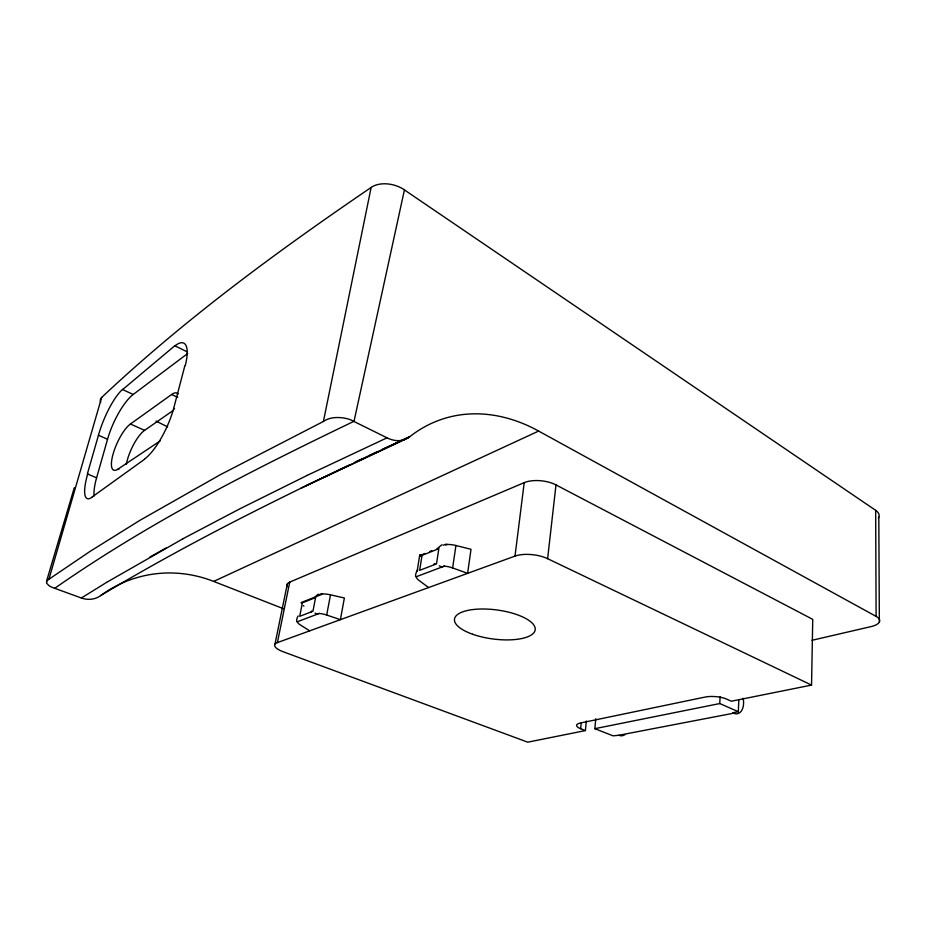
<?xml version="1.0" encoding="UTF-8"?>
<svg xmlns="http://www.w3.org/2000/svg" width="926" height="926" viewBox="0 0 926 926"><rect width="100%" height="100%" fill="white"/><g stroke="black" fill="none" stroke-linecap="round" stroke-linejoin="round"><path stroke-width="1.39" d="M586.32 720.995L585.417 730.579L580.648 728.716A13.543 3.993 6.2 0 1 580.359 723.021L705.068 697.07A15.117 4.78 4.3 0 1 726.482 699.049L731.378 701.213L811.546 685.09L812.739 619.355L555.994 484.911A22.363 10.209 6.6 0 0 524.22 482.643L289.745 582.095A17.999 6.505 10.7 0 0 287.43 586.714M743.127 698.239A14.677 9.04 76 0 1 733.566 713.217L732.628 712.812L738.323 711.712L738.809 700.264M738.323 711.712L719.757 703.552L720.104 696.583M624.842 734.723A13.45 9.098 77.1 0 1 618.742 735.279L613.07 735.834L594.851 728.681L595.754 718.738M580.648 728.716L581.181 723.113M811.546 685.09L547.613 558.679L555.994 484.911M585.417 730.579L527.739 742.177L283.159 651.742A18.393 5.857 10.4 0 1 277.383 642.609L515.006 556.098L524.22 482.643M455.928 545.495L471.01 549.292L467.607 573.356L452.629 567.939L455.928 545.495A14.052 5.29 5.6 0 0 447.524 544.442L445.753 545.148M422.048 555.334L419.663 570.347L436.505 563.899L438.831 548.678L422.048 555.334L420.068 554.72M417.128 571.307L419.686 555.276M326.681 615.038L330.501 594.828L344.379 597.999L340.398 619.668L326.681 615.038A12.605 4.665 13.3 0 0 319.262 613.452L318.775 613.406M106.571 582.408L81.384 598.011L52.076 587.339A13.485 4.26 13.8 0 1 48.823 585.533L46.45 582.975L47.411 580.278L90.077 551.387L140.139 520.204L220.4 474.656L323.405 421.469L371.141 187.446A24.562 15.962 16.3 0 1 404.488 189.876M274.941 644.299L287.303 584.005M277.383 642.609L289.745 582.095M144.502 459.088A42.399 12.837 -65.1 0 0 173.648 408.493L184.806 365.967M94.058 496A39.274 11.98 -65.9 0 1 96.605 477.804L107.543 439.237A38.66 11.644 -65.4 0 1 133.205 394.464L187.689 353.524M48.823 579.514L101.663 397.439C184.714 319.238 277.013 251.594 371.141 187.446M46.532 581.227L74.311 487.666M92.264 496.892L144.421 459.365M118.864 469.517L117.949 469.135A25.974 7.964 -65.6 0 1 113.018 454.296A25.974 7.964 -65.6 0 1 130.427 424.004L171.634 394.499A27.352 8.843 -65.1 0 1 178.267 393.99M54.634 588.369C148.53 522.808 251.027 470.79 354.033 421.272L404.43 189.923L875.672 510.342A19.596 8.994 1.1 0 1 878.357 518.028M126.341 464.157A25.812 8.172 -65.7 0 1 144.583 430.358L173.521 410.241M323.405 421.469C329.39 417.267 337.226 416.955 344.217 418.077A18.242 8.704 11.6 0 1 350.468 419.744L386.999 437.813A32.41 23.845 61.2 0 0 409.651 436.806A198.511 143.437 72 0 1 536.548 429.919L538.481 430.984M117.949 469.135L159.214 441.552A27.352 8.843 -65.1 0 0 160.372 440.695M106.559 582.396L182.943 538.758M149.873 557.07L165.951 548.065M182.943 538.735L239.903 508.791L307.224 475.374M348.801 465.211C264.408 505.353 180.767 547.416 100.633 595.603A141.099 127.661 76.8 0 1 211.857 580.706L283.449 608.718M307.212 475.362L387.022 437.824M306.205 485.652L409.662 436.794L393.075 444.468M362.656 458.659L355.075 462.213L378.468 451.321M368.965 455.696L376.558 452.143M301.124 488.106L404.801 439.526M381.061 450.117L409.662 436.794M382.878 449.191L390.54 445.637M213.64 581.412L538.631 431.065L876.1 616.38A20.349 7.443 1.3 0 1 870.868 626.647L812.044 640.283M330.501 594.828A12.524 4.144 7.3 0 0 323 593.913L301.1 602.618A12.362 4.017 7.5 0 0 301.367 603.104M421.399 554.824L419.698 555.496A13.832 5.128 5.8 0 0 419.964 556.294M423.101 554.142L424.814 553.47M429.965 551.421L431.701 550.727M436.922 548.655L438.681 547.96M319.262 613.452L297.292 621.774A12.443 4.537 13.4 0 0 300.302 624.911L309.701 630.837M452.629 567.939A14.156 5.973 11.4 0 0 444.272 566.133L416.318 576.713A13.948 5.787 11.7 0 0 419.073 580.486L428.622 587.547M594.851 728.681L719.757 703.552M618.742 735.279L733.566 713.217M444.272 566.133L443.681 566.075M96.605 477.804L87.357 473.938L98.469 435.266L107.543 439.237M130.427 424.004L144.583 430.358M133.205 394.464L122.637 389.568L174.829 345.745L187.087 351.811M173.683 408.459L174.644 408.91M171.634 394.499L177.734 397.37M155.985 421.099L167.618 426.874M879.353 622.052L878.809 517.159M875.672 510.342L876.1 616.38M92.206 497.077A39.494 10.012 -67.2 0 1 87.796 473.603M174.782 345.954A41.728 12.929 -64.8 0 1 185.258 365.62M98.434 435.301A38.869 10.209 -67 0 1 122.73 389.267M100.633 595.603A22.919 20.858 50.4 0 1 81.395 598.011M100.714 402.509A18.705 8.38 18.5 0 1 101.698 397.462M296.806 619.401A14.469 9.573 -7.7 0 1 298.184 615.964M311.437 612.051A14.642 3.322 8.6 0 1 311.657 611.021M315.025 597.258A14.584 11.83 12.2 0 1 318.278 594.203M515.006 556.098A22.953 9.295 6.8 0 1 547.613 558.679M415.82 573.889A16.17 10.996 -12.5 0 1 417.846 569.803M415.809 576.736A10.695 4.792 -35.2 0 1 415.728 574.768M420.149 555.878A10.661 1.644 48 0 1 421.399 556.757M317.803 614.146A9.735 4.665 -5.5 0 1 315.06 613.07M319.389 594.619A9.654 8.924 46.1 0 1 322.375 593.612M442.663 566.978A10.915 4.966 -2.3 0 1 439.202 565.832M434.074 564.142A16.448 2.917 9.9 0 1 434.815 563.517M443.346 545.252A10.892 10.36 41.2 0 1 446.83 544.129M438.102 548.261A16.379 13.786 5.7 0 1 442.107 544.743M303.381 605.627A9.48 0.59 48 0 1 303.925 606.183M296.98 621.693A9.584 4.433 -32.3 0 1 296.667 620.073M315.581 597.559L312.93 611.264L299.7 616.334L302.385 602.791L315.581 597.559M472.665 634.252A40.709 14.642 7.5 0 0 535.182 629.9A40.709 14.642 7.5 0 0 476.67 609.204A40.709 14.642 7.5 0 0 472.665 634.252"/></g></svg>
